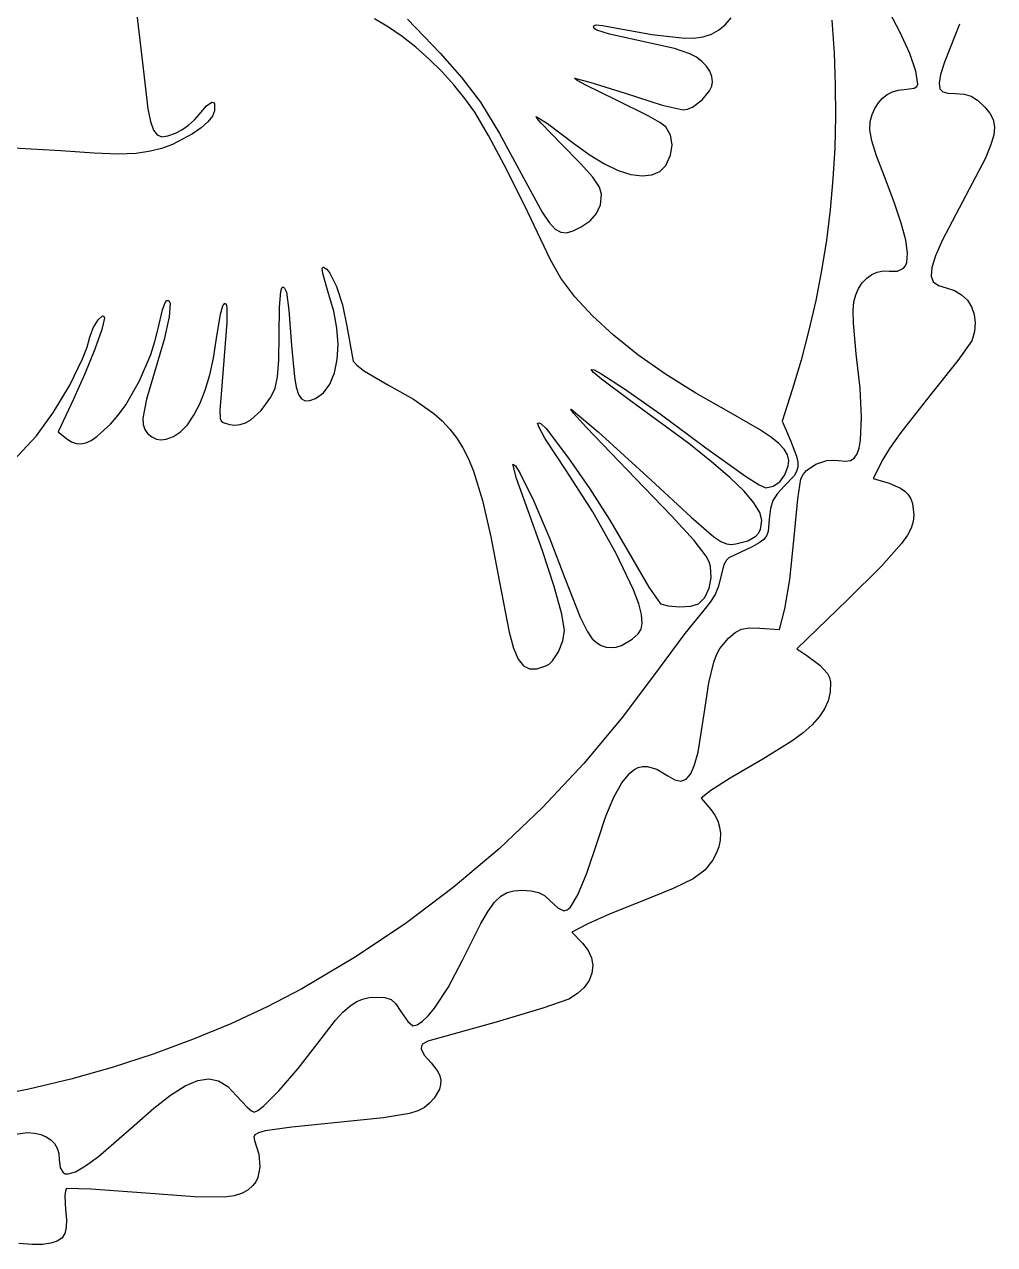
# Model space of a CAD drawing. Extents: x -77 to 287, y -42 to 339.
# Drawn here: x 136.1 to 287, y -18.7 to 171.2 of the extents above; entities that cross this region are included whole.
import ezdxf

# ---------------------------------------------------------------- set-up
doc = ezdxf.new("R2010")
doc.units = 0

msp = doc.modelspace()

# ---------------------------------------------------------------- linework, layer by layer
at = {"layer": 'Layer 1'}
for p, q in [((153.404505, 174.41171), (154.577401, 164.305851)), ((272.278939, 169.999608), (270.206916, 173.927057)), ((192.72085, 170.752478), (190.566201, 172.032395)), ((195.695734, 171.961292), (200.749826, 166.662468)), ((224.590985, 170.767179), (224.701672, 170.99223)), ((224.701672, 170.99223), (225.005954, 171.113595)), ((225.005954, 171.113595), (226.028637, 171.016378)), ((226.028637, 171.016378), (233.679591, 169.60893)), ((244.068831, 170.241256), (245.065278, 171.088106)), ((245.065278, 171.088106), (246.003092, 172.178366)), ((261.688469, 171.81625), (262.032224, 166.746261)), ((281.517443, 171.208614), (279.20652, 165.264584)), ((194.875097, 169.264327), (192.72085, 170.752478)), ((196.999643, 167.595274), (194.875097, 169.264327)), ((224.720259, 170.539639), (224.590985, 170.767179)), ((225.146833, 170.28767), (224.720259, 170.539639)), ((227.124388, 169.648226), (225.146833, 170.28767)), ((237.204696, 167.391776), (227.124388, 169.648226)), ((233.679591, 169.60893), (238.361256, 169.051233)), ((238.361256, 169.051233), (240.159961, 169.042806)), ((240.159961, 169.042806), (241.672944, 169.230443)), ((241.672944, 169.230443), (242.956976, 169.625981)), ((242.956976, 169.625981), (244.068831, 170.241256)), ((273.800566, 166.623518), (272.278939, 169.999608)), ((199.065188, 165.772653), (196.999643, 167.595274)), ((239.617106, 166.601359), (237.204696, 167.391776)), ((201.042434, 163.823796), (199.065188, 165.772653)), ((200.749826, 166.662468), (204.160004, 162.874063)), ((240.626598, 166.04759), (239.617106, 166.601359)), ((241.485407, 165.405238), (240.626598, 166.04759)), ((242.178879, 164.687147), (241.485407, 165.405238)), ((262.032224, 166.746261), (262.220701, 161.747084)), ((274.739892, 163.878149), (273.800566, 166.623518)), ((279.20652, 165.264584), (278.604007, 163.357018)), ((154.577401, 164.305851), (155.315567, 158.019686)), ((202.902082, 161.776036), (201.042434, 163.823796)), ((242.692361, 163.90616), (242.178879, 164.687147)), ((243.011196, 163.07512), (242.692361, 163.90616)), ((275.065007, 161.842863), (274.739892, 163.878149)), ((278.604007, 163.357018), (278.362171, 162.023803)), ((204.614833, 159.656706), (202.902082, 161.776036)), ((204.160004, 162.874063), (207.016073, 159.044179)), ((222.062769, 162.429614), (221.634812, 162.773683)), ((221.634812, 162.773683), (224.058195, 162.197005)), ((223.421708, 161.686506), (222.062769, 162.429614)), ((228.085831, 159.440633), (223.421708, 161.686506)), ((224.058195, 162.197005), (229.516652, 160.44255)), ((242.653382, 160.823079), (242.996297, 161.541249)), ((242.996297, 161.541249), (243.120731, 162.206871)), ((243.120731, 162.206871), (243.011196, 163.07512)), ((262.220701, 161.747084), (262.253646, 156.81262)), ((274.483572, 161.263678), (274.913865, 161.515751)), ((274.913865, 161.515751), (275.065007, 161.842863)), ((278.362171, 162.023803), (278.475049, 161.163476)), ((206.151387, 157.493139), (204.614833, 159.656706)), ((229.516652, 160.44255), (235.316375, 158.611126)), ((241.494425, 159.403296), (242.653382, 160.823079)), ((268.914218, 158.944238), (269.56355, 159.66612)), ((269.56355, 159.66612), (270.304771, 160.249838)), ((270.304771, 160.249838), (271.124264, 160.682609)), ((271.124264, 160.682609), (272.008412, 160.951646)), ((272.008412, 160.951646), (272.943599, 161.044166)), ((272.943599, 161.044166), (274.483572, 161.263678)), ((278.475049, 161.163476), (278.936674, 160.674575)), ((278.936674, 160.674575), (279.741082, 160.455641)), ((279.741082, 160.455641), (280.882307, 160.405209)), ((280.882307, 160.405209), (282.268437, 160.318671)), ((282.268437, 160.318671), (283.363503, 160.00355)), ((283.363503, 160.00355), (284.351618, 159.376584)), ((155.315567, 158.019686), (155.704039, 156.037714)), ((163.308733, 157.151681), (164.447864, 158.500729)), ((164.447864, 158.500729), (165.252998, 159.046453)), ((165.252998, 159.046453), (165.517065, 159.015078)), ((165.691659, 157.689644), (165.361735, 156.872106)), ((165.517065, 159.015078), (165.681731, 158.779282)), ((165.681731, 158.779282), (165.691659, 157.689644)), ((207.016073, 159.044179), (209.979994, 154.184471)), ((233.134195, 156.932219), (228.085831, 159.440633)), ((235.316375, 158.611126), (238.560243, 157.849382)), ((238.560243, 157.849382), (239.256873, 157.968277)), ((239.256873, 157.968277), (240.008499, 158.295928)), ((240.008499, 158.295928), (241.494425, 159.403296)), ((267.945685, 157.13712), (268.370391, 158.096976)), ((268.370391, 158.096976), (268.914218, 158.944238)), ((284.351618, 159.376584), (285.416893, 158.354515)), ((285.416893, 158.354515), (286.247162, 157.347974)), ((155.704039, 156.037714), (156.163554, 154.712849)), ((161.612019, 155.478491), (162.562928, 156.309935)), ((162.562928, 156.309935), (163.308733, 157.151681)), ((164.634659, 155.978725), (163.578378, 155.052284)), ((165.361735, 156.872106), (164.634659, 155.978725)), ((208.285665, 153.888435), (206.151387, 157.493139)), ((215.778242, 156.586948), (215.720637, 156.854537)), ((215.720637, 156.854537), (217.467157, 155.765644)), ((216.452485, 155.778051), (215.778242, 156.586948)), ((219.639069, 152.536476), (216.452485, 155.778051)), ((217.467157, 155.765644), (221.715677, 152.511084)), ((234.909051, 155.90492), (233.134195, 156.932219)), ((235.844898, 155.213813), (234.909051, 155.90492)), ((262.253646, 156.81262), (262.130807, 151.936772)), ((267.591291, 154.785), (267.653716, 156.077453)), ((267.653716, 156.077453), (267.945685, 157.13712)), ((286.247162, 157.347974), (286.779808, 156.341112)), ((286.779808, 156.341112), (286.993383, 155.231699)), ((156.163554, 154.712849), (156.737699, 153.957368)), ((156.737699, 153.957368), (157.470061, 153.683545)), ((157.470061, 153.683545), (158.404227, 153.803658)), ((158.404227, 153.803658), (159.583786, 154.229981)), ((162.260838, 154.135567), (159.113769, 152.502438)), ((159.583786, 154.229981), (160.57823, 154.753217)), ((160.57823, 154.753217), (161.612019, 155.478491)), ((163.578378, 155.052284), (162.260838, 154.135567)), ((211.120585, 148.543192), (208.285665, 153.888435)), ((209.979994, 154.184471), (213.713723, 147.306596)), ((236.59702, 153.943659), (235.844898, 155.213813)), ((236.846455, 152.437227), (236.59702, 153.943659)), ((267.901604, 153.065903), (267.591291, 154.785)), ((286.866439, 153.917504), (286.377528, 152.296295)), ((286.993383, 155.231699), (286.866439, 153.917504)), ((141.756488, 151.470511), (134.395049, 151.929572)), ((157.420133, 151.871593), (155.737024, 151.421605)), ((159.113769, 152.502438), (157.420133, 151.871593)), ((222.614035, 149.534495), (219.639069, 152.536476)), ((221.715677, 152.511084), (224.071423, 150.801568)), ((236.593355, 150.823937), (236.846455, 152.437227)), ((262.130807, 151.936772), (261.851932, 147.113442)), ((268.640269, 150.703782), (267.901604, 153.065903)), ((286.377528, 152.296295), (285.505202, 150.265843)), ((146.947055, 151.109339), (141.756488, 151.470511)), ((150.700122, 150.981871), (146.947055, 151.109339)), ((153.476506, 151.086496), (150.700122, 150.981871)), ((155.737024, 151.421605), (153.476506, 151.086496)), ((224.071423, 150.801568), (226.330183, 149.44677)), ((235.837871, 149.233211), (236.593355, 150.823937)), ((269.862901, 147.482257), (268.640269, 150.703782)), ((285.505202, 150.265843), (282.52451, 144.568281)), ((214.41319, 141.931501), (211.120585, 148.543192)), ((224.533144, 147.374046), (222.614035, 149.534495)), ((226.330183, 149.44677), (228.456098, 148.455016)), ((228.456098, 148.455016), (230.413308, 147.834627)), ((233.678166, 147.741244), (234.914093, 148.284897)), ((234.914093, 148.284897), (235.837871, 149.233211)), ((213.713723, 147.306596), (216.644003, 141.969398)), ((225.562673, 145.847196), (224.533144, 147.374046)), ((230.413308, 147.834627), (232.16595, 147.593929)), ((232.16595, 147.593929), (233.678166, 147.741244)), ((261.851932, 147.113442), (261.416766, 142.336532)), ((271.379902, 143.514393), (269.862901, 147.482257)), ((225.868899, 144.746013), (225.562673, 145.847196)), ((225.676925, 143.112781), (225.868899, 144.746013)), ((282.52451, 144.568281), (278.846237, 137.562529)), ((225.091803, 141.733071), (225.676925, 143.112781)), ((272.485565, 140.236497), (271.379902, 143.514393)), ((217.920525, 134.527458), (214.41319, 141.931501)), ((216.644003, 141.969398), (217.71388, 140.347123)), ((222.686905, 139.645727), (224.09973, 140.58476)), ((224.09973, 140.58476), (225.091803, 141.733071)), ((261.416766, 142.336532), (260.825059, 137.599945)), ((217.71388, 140.347123), (218.639457, 139.320621)), ((218.639457, 139.320621), (219.510141, 138.813562)), ((219.510141, 138.813562), (220.415339, 138.749614)), ((220.415339, 138.749614), (221.444459, 139.052446)), ((221.444459, 139.052446), (222.686905, 139.645727)), ((222.686905, 139.645727), (222.686905, 139.645727)), ((273.181902, 137.608133), (272.485565, 140.236497)), ((260.825059, 137.599945), (260.076558, 132.897581)), ((273.470927, 135.588864), (273.181902, 137.608133)), ((278.846237, 137.562529), (277.783958, 135.145538)), ((273.354653, 134.138255), (273.470927, 135.588864)), ((277.783958, 135.145538), (277.212795, 133.327534)), ((182.425322, 133.195508), (182.49181, 133.375548)), ((182.496551, 132.400699), (182.425322, 133.195508)), ((182.49181, 133.375548), (182.628376, 133.400161)), ((182.628376, 133.400161), (183.115434, 133.077049)), ((183.115434, 133.077049), (183.623869, 132.43907)), ((219.511098, 131.6987), (217.920525, 134.527458)), ((260.076558, 132.897581), (259.171009, 128.223344)), ((271.914261, 132.781269), (272.835094, 133.215868)), ((272.835094, 133.215868), (273.145158, 133.613561)), ((273.145158, 133.613561), (273.354653, 134.138255)), ((277.212795, 133.327534), (277.112656, 132.014816)), ((183.413598, 129.293043), (182.496551, 132.400699)), ((183.623869, 132.43907), (184.642894, 130.375727)), ((221.694445, 128.785314), (219.511098, 131.6987)), ((266.42193, 130.95529), (267.113638, 131.682129)), ((267.113638, 131.682129), (267.89653, 132.246775)), ((267.89653, 132.246775), (268.750792, 132.631875)), ((268.750792, 132.631875), (269.65661, 132.820075)), ((269.65661, 132.820075), (270.59417, 132.794021)), ((270.59417, 132.794021), (271.914261, 132.781269)), ((277.112656, 132.014816), (277.46345, 131.113683)), ((277.46345, 131.113683), (278.245086, 130.530433)), ((175.774223, 127.146556), (175.976481, 129.610008)), ((175.976481, 129.610008), (176.135272, 130.192481)), ((176.135272, 130.192481), (176.335493, 130.359225)), ((176.335493, 130.359225), (176.579386, 130.123068)), ((176.579386, 130.123068), (176.869192, 129.496838)), ((176.869192, 129.496838), (177.241249, 126.696798)), ((184.218827, 126.561568), (183.413598, 129.293043)), ((184.642894, 130.375727), (185.561485, 127.524557)), ((265.092056, 127.975155), (265.391325, 129.08445)), ((265.391325, 129.08445), (265.841221, 130.083613)), ((265.841221, 130.083613), (266.42193, 130.95529)), ((278.245086, 130.530433), (279.437471, 130.171363)), ((279.437471, 130.171363), (280.752111, 129.760206)), ((280.752111, 129.760206), (281.863419, 129.111676)), ((281.863419, 129.111676), (282.756535, 128.256382)), ((157.605129, 126.78006), (157.94922, 127.744279)), ((157.94922, 127.744279), (158.225671, 128.19116)), ((158.225671, 128.19116), (158.584895, 128.221884)), ((158.584895, 128.221884), (158.766995, 127.784427)), ((158.766995, 127.784427), (158.625623, 125.664112)), ((166.626223, 126.10666), (166.980935, 127.358606)), ((166.980935, 127.358606), (167.282464, 127.818412)), ((167.282464, 127.818412), (167.474614, 127.651171)), ((167.474614, 127.651171), (167.594535, 127.118389)), ((185.561485, 127.524557), (186.255677, 124.199987)), ((224.442117, 125.811554), (221.694445, 128.785314)), ((259.171009, 128.223344), (258.108161, 123.571135)), ((264.995887, 126.661404), (265.092056, 127.975155)), ((282.756535, 128.256382), (283.4166, 127.224929)), ((283.4166, 127.224929), (283.828755, 126.047924)), ((147.572405, 125.195754), (148.257499, 125.826084)), ((148.555123, 125.440853), (148.139093, 123.700915)), ((148.257499, 125.826084), (148.474224, 125.785639)), ((148.474224, 125.785639), (148.555123, 125.440853)), ((156.889416, 123.867143), (157.605129, 126.78006)), ((158.625623, 125.664112), (157.853165, 122.14851)), ((165.934212, 121.991178), (166.626223, 126.10666)), ((167.594535, 127.118389), (167.609874, 124.769831)), ((175.710788, 122.866236), (175.774223, 127.146556)), ((177.241249, 126.696798), (177.662967, 121.196883)), ((184.704816, 123.894978), (184.218827, 126.561568)), ((227.725667, 122.801674), (224.442117, 125.811554)), ((265.038408, 124.706762), (264.995887, 126.661404)), ((283.828755, 126.047924), (283.978142, 124.755972)), ((146.286457, 122.502866), (146.811503, 123.953477)), ((146.811503, 123.953477), (147.572405, 125.195754)), ((148.139093, 123.700915), (147.045147, 120.616482)), ((156.407308, 121.855872), (156.889416, 123.867143)), ((167.609874, 124.769831), (166.68785, 113.636178)), ((184.879823, 121.359535), (184.704816, 123.894978)), ((186.255677, 124.199987), (187.259762, 118.771731)), ((258.108161, 123.571135), (256.887761, 118.934857)), ((265.487602, 119.930645), (265.038408, 124.706762)), ((283.978142, 124.755972), (283.849901, 123.379681)), ((145.847423, 120.959965), (146.286457, 122.502866)), ((155.751665, 119.792681), (156.407308, 121.855872)), ((157.853165, 122.14851), (156.501231, 117.555917)), ((165.503401, 119.213126), (165.934212, 121.991178)), ((175.663313, 118.930175), (175.710788, 122.866236)), ((231.516647, 119.779931), (227.725667, 122.801674)), ((283.429174, 121.949657), (281.294675, 118.848775)), ((283.849901, 123.379681), (283.429174, 121.949657)), ((145.149312, 119.147777), (145.847423, 120.959965)), ((147.045147, 120.616482), (145.504499, 116.793735)), ((154.014239, 115.700692), (155.751665, 119.792681)), ((177.662967, 121.196883), (178.084905, 116.310906)), ((184.752104, 119.021499), (184.879823, 121.359535)), ((235.786609, 116.770577), (231.516647, 119.779931)), ((266.078812, 114.582747), (265.487602, 119.930645)), ((143.150655, 115.038343), (145.149312, 119.147777)), ((164.92608, 116.624297), (165.503401, 119.213126)), ((175.477695, 116.332396), (175.663313, 118.930175)), ((184.329919, 116.947132), (184.752104, 119.021499)), ((187.259762, 118.771731), (187.792025, 118.148136)), ((187.792025, 118.148136), (189.004156, 117.233616)), ((256.887761, 118.934857), (255.509556, 114.308412)), ((281.294675, 118.848775), (276.984025, 113.470714)), ((145.504499, 116.793735), (143.748362, 112.838855)), ((156.501231, 117.555917), (155.091781, 112.869097)), ((164.21825, 114.260567), (164.92608, 116.624297)), ((175.089145, 114.582277), (175.477695, 116.332396)), ((178.084905, 116.310906), (178.365093, 114.70259)), ((183.621524, 115.202697), (184.329919, 116.947132)), ((189.004156, 117.233616), (192.747722, 115.023724)), ((224.635867, 117.012885), (224.271236, 117.488348)), ((224.271236, 117.488348), (224.731838, 117.407363)), ((225.870563, 115.960207), (224.635867, 117.012885)), ((224.731838, 117.407363), (225.771591, 116.863697)), ((225.771591, 116.863697), (229.44123, 114.489019)), ((230.175243, 112.745677), (225.870563, 115.960207)), ((240.507104, 113.797868), (235.786609, 116.770577)), ((140.640068, 110.820175), (143.150655, 115.038343)), ((151.866075, 111.971479), (154.014239, 115.700692)), ((163.395911, 112.157814), (164.21825, 114.260567)), ((174.432874, 113.189197), (175.089145, 114.582277)), ((178.365093, 114.70259), (178.722124, 113.582754)), ((182.635179, 113.854454), (183.621524, 115.202697)), ((192.747722, 115.023724), (196.6228, 112.852453)), ((229.44123, 114.489019), (234.985507, 110.565715)), ((255.509556, 114.308412), (253.970257, 109.424336)), ((266.296913, 110.003842), (266.078812, 114.582747)), ((143.748362, 112.838855), (141.373493, 107.763125)), ((155.091781, 112.869097), (154.542145, 109.899191)), ((162.475064, 110.351913), (163.395911, 112.157814)), ((166.68785, 113.636178), (166.473538, 111.161825)), ((172.935064, 111.102535), (174.432874, 113.189197)), ((178.722124, 113.582754), (179.179021, 112.90042)), ((179.179021, 112.90042), (179.758807, 112.604612)), ((179.758807, 112.604612), (180.484505, 112.644353)), ((180.484505, 112.644353), (181.379139, 112.968666)), ((181.379139, 112.968666), (182.635179, 113.854454)), ((196.6228, 112.852453), (199.755827, 110.651794)), ((239.418783, 105.953956), (230.175243, 112.745677)), ((245.649685, 110.886058), (240.507104, 113.797868)), ((276.984025, 113.470714), (272.402576, 107.653784)), ((137.967136, 107.138883), (140.640068, 110.820175)), ((149.496108, 108.985345), (150.697009, 110.361758)), ((150.697009, 110.361758), (151.866075, 111.971479)), ((161.471709, 108.878742), (162.475064, 110.351913)), ((166.473538, 111.161825), (166.540644, 109.842817)), ((171.311754, 109.659964), (172.935064, 111.102535)), ((199.755827, 110.651794), (201.083146, 109.470905)), ((221.117807, 111.211962), (221.080901, 111.316567)), ((221.080901, 111.316567), (221.161127, 111.304387)), ((221.522671, 110.674413), (221.117807, 111.211962)), ((221.161127, 111.304387), (225.357815, 107.779122)), ((223.514145, 108.440094), (221.522671, 110.674413)), ((234.985507, 110.565715), (242.109775, 105.295185)), ((250.446434, 108.146055), (245.649685, 110.886058)), ((147.386402, 107.061498), (149.496108, 108.985345)), ((154.542145, 109.899191), (154.580445, 108.893885)), ((154.580445, 108.893885), (154.822525, 108.120773)), ((160.401847, 107.774179), (161.471709, 108.878742)), ((166.540644, 109.842817), (166.71806, 109.479824)), ((166.71806, 109.479824), (167.01183, 109.241573)), ((167.01183, 109.241573), (168.009762, 108.92051)), ((168.009762, 108.92051), (168.817094, 108.820489)), ((168.817094, 108.820489), (169.643226, 108.914838)), ((169.643226, 108.914838), (170.478125, 109.196886)), ((170.478125, 109.196886), (171.311754, 109.659964)), ((201.083146, 109.470905), (202.271843, 108.199222)), ((215.916583, 109.133686), (216.14051, 109.184532)), ((216.150523, 108.433291), (215.916583, 109.133686)), ((216.14051, 109.184532), (216.468441, 109.041201)), ((217.06926, 106.808047), (216.150523, 108.433291)), ((216.468441, 109.041201), (217.259995, 108.283585)), ((217.259995, 108.283585), (220.707029, 103.688618)), ((231.084447, 100.567621), (223.514145, 108.440094)), ((253.970257, 109.424336), (255.254543, 106.428222)), ((266.139602, 106.499944), (266.296913, 110.003842)), ((134.374918, 103.240898), (137.967136, 107.138883)), ((141.373493, 107.763125), (142.725628, 106.668233)), ((142.725628, 106.668233), (143.421428, 106.205297)), ((145.639589, 106.063066), (146.475587, 106.449327)), ((146.475587, 106.449327), (147.386402, 107.061498)), ((154.822525, 108.120773), (155.264661, 107.514176)), ((155.264661, 107.514176), (155.903128, 107.008415)), ((155.903128, 107.008415), (156.632068, 106.626237)), ((156.632068, 106.626237), (157.337855, 106.507843)), ((157.337855, 106.507843), (158.170866, 106.656156)), ((158.170866, 106.656156), (159.281478, 107.074099)), ((159.281478, 107.074099), (160.401847, 107.774179)), ((202.271843, 108.199222), (203.337548, 106.808931)), ((203.337548, 106.808931), (204.295891, 105.272214)), ((220.375844, 101.751871), (217.06926, 106.808047)), ((225.357815, 107.779122), (233.534681, 100.289457)), ((252.131031, 107.018394), (250.446434, 108.146055)), ((253.388818, 106.00757), (252.131031, 107.018394)), ((255.254543, 106.428222), (256.198685, 103.969562)), ((265.919449, 105.246753), (266.139602, 106.499944)), ((272.402576, 107.653784), (270.664445, 105.204538)), ((143.421428, 106.205297), (144.128416, 105.946494)), ((144.128416, 105.946494), (144.862501, 105.897269)), ((144.862501, 105.897269), (145.639589, 106.063066)), ((204.295891, 105.272214), (205.162503, 103.561258)), ((242.971028, 103.129042), (239.418783, 105.953956)), ((242.109775, 105.295185), (248.264662, 100.895368)), ((254.256577, 105.080041), (253.388818, 106.00757)), ((254.771088, 104.202264), (254.256577, 105.080041)), ((265.60458, 104.377068), (265.919449, 105.246753)), ((270.664445, 105.204538), (269.617018, 103.497754)), ((205.162503, 103.561258), (205.953013, 101.648247)), ((212.657348, 100.49847), (212.085532, 102.746809)), ((212.085532, 102.746809), (212.483537, 102.467434)), ((220.707029, 103.688618), (224.02057, 98.905791)), ((245.835297, 100.662026), (242.971028, 103.129042)), ((254.969133, 103.340698), (254.771088, 104.202264)), ((254.887493, 102.461801), (254.969133, 103.340698)), ((256.198685, 103.969562), (256.397372, 103.066817)), ((256.397372, 103.066817), (256.403261, 102.300481)), ((257.756916, 101.764549), (259.177366, 102.749365)), ((259.177366, 102.749365), (260.897955, 103.307874)), ((260.897955, 103.307874), (261.800045, 103.392498)), ((261.800045, 103.392498), (262.692261, 103.328827)), ((262.692261, 103.328827), (263.801855, 103.211524)), ((263.801855, 103.211524), (264.574651, 103.317451)), ((264.574651, 103.317451), (265.134333, 103.691127)), ((265.134333, 103.691127), (265.60458, 104.377068)), ((269.617018, 103.497754), (268.110346, 100.524483)), ((205.953013, 101.648247), (207.36825, 97.104796)), ((212.483537, 102.467434), (213.203186, 101.311539)), ((213.203186, 101.311539), (215.313495, 97.015836)), ((224.502336, 95.328252), (220.375844, 101.751871)), ((248.030369, 98.535858), (245.835297, 100.662026)), ((248.264662, 100.895368), (250.37313, 99.556928)), ((253.572438, 100.013614), (254.371516, 101.087397)), ((255.805021, 100.933092), (254.340713, 99.379505)), ((254.371516, 101.087397), (254.887493, 102.461801)), ((256.208446, 101.609569), (255.805021, 100.933092)), ((256.403261, 102.300481), (256.208446, 101.609569)), ((256.863026, 100.464678), (257.23, 101.147042)), ((257.23, 101.147042), (257.756916, 101.764549)), ((214.431674, 95.49243), (212.657348, 100.49847)), ((224.02057, 98.905791), (227.134567, 94.034315)), ((236.769562, 94.728629), (231.084447, 100.567621)), ((233.534681, 100.289457), (239.786342, 94.484233)), ((250.37313, 99.556928), (251.427945, 99.065355)), ((251.427945, 99.065355), (252.566, 99.314813)), ((252.566, 99.314813), (253.572438, 100.013614)), ((254.340713, 99.379505), (253.218558, 98.206004)), ((256.385666, 97.355868), (256.863026, 100.464678)), ((268.110346, 100.524483), (270.620603, 99.772395)), ((270.620603, 99.772395), (272.375001, 99.035857)), ((272.375001, 99.035857), (273.033451, 98.564084)), ((207.36825, 97.104796), (208.666644, 91.419338)), ((215.313495, 97.015836), (217.82862, 91.150995)), ((249.575026, 96.733487), (248.030369, 98.535858)), ((252.519131, 97.110461), (252.131473, 95.852665)), ((253.218558, 98.206004), (252.519131, 97.110461)), ((255.830663, 91.397874), (256.385666, 97.355868)), ((273.033451, 98.564084), (273.555641, 98.010782)), ((273.555641, 98.010782), (273.948751, 97.366557)), ((273.948751, 97.366557), (274.219961, 96.622015)), ((216.685417, 89.250696), (214.431674, 95.49243)), ((228.148351, 88.839118), (224.502336, 95.328252)), ((250.488048, 95.237863), (249.575026, 96.733487)), ((250.788215, 94.031936), (250.488048, 95.237863)), ((252.131473, 95.852665), (251.944624, 94.19241)), ((274.219961, 96.622015), (274.425404, 94.794404)), ((227.134567, 94.034315), (229.982968, 89.173404)), ((240.28098, 90.885679), (236.769562, 94.728629)), ((239.786342, 94.484233), (243.333698, 91.448308)), ((250.573516, 92.582797), (250.788215, 94.031936)), ((251.944624, 94.19241), (251.760782, 92.265538)), ((274.336979, 93.813744), (274.033476, 92.807242)), ((274.425404, 94.794404), (274.336979, 93.813744)), ((208.666644, 91.419338), (209.973237, 84.36935)), ((217.82862, 91.150995), (220.16072, 85.008306)), ((243.333698, 91.448308), (244.44093, 90.707311)), ((248.635654, 90.802706), (249.88047, 91.528868)), ((249.88047, 91.528868), (250.291375, 92.010647)), ((250.291375, 92.010647), (250.573516, 92.582797)), ((251.527093, 91.604091), (251.090078, 91.039794)), ((251.760782, 92.265538), (251.527093, 91.604091)), ((255.154762, 84.818616), (255.830663, 91.397874)), ((273.450573, 91.692994), (272.523946, 90.389096)), ((274.033476, 92.807242), (273.450573, 91.692994)), ((218.4885, 83.726883), (216.685417, 89.250696)), ((242.123995, 88.445874), (240.28098, 90.885679)), ((244.44093, 90.707311), (245.289287, 90.344811)), ((245.289287, 90.344811), (246.017837, 90.2562)), ((249.27963, 89.890123), (245.676558, 88.191468)), ((246.017837, 90.2562), (246.765648, 90.336868)), ((246.765648, 90.336868), (248.635654, 90.802706)), ((250.368127, 90.494516), (249.27963, 89.890123)), ((251.090078, 91.039794), (250.368127, 90.494516)), ((272.523946, 90.389096), (269.382222, 86.884732)), ((230.831802, 83.207642), (228.148351, 88.839118)), ((229.982968, 89.173404), (233.225202, 83.625251)), ((242.577756, 87.566869), (242.123995, 88.445874)), ((242.8039, 86.816312), (242.577756, 87.566869)), ((245.275659, 87.80922), (244.892604, 87.096118)), ((245.676558, 88.191468), (245.275659, 87.80922)), ((242.904047, 85.082672), (242.8039, 86.816312)), ((244.892604, 87.096118), (244.353656, 85.085065)), ((269.382222, 86.884732), (264.093717, 81.638915)), ((209.973237, 84.36935), (211.477647, 76.633463)), ((219.684822, 79.43199), (218.4885, 83.726883)), ((220.16072, 85.008306), (222.551777, 78.945205)), ((233.225202, 83.625251), (235.015828, 81.036489)), ((242.593535, 83.431328), (242.904047, 85.082672)), ((244.058625, 83.749142), (243.539609, 82.48955)), ((244.353656, 85.085065), (244.058625, 83.749142)), ((254.386735, 80.216131), (255.154762, 84.818616)), ((231.661913, 81.002017), (230.831802, 83.207642)), ((240.94847, 81.02461), (241.924348, 82.02455)), ((241.924348, 82.02455), (242.593535, 83.431328)), ((243.539609, 82.48955), (242.77617, 81.266727)), ((264.093717, 81.638915), (256.219348, 74.003745)), ((232.0706, 79.356996), (231.661913, 81.002017)), ((235.015828, 81.036489), (236.222994, 80.6881)), ((236.222994, 80.6881), (238.00161, 80.569215)), ((238.00161, 80.569215), (239.770495, 80.680997)), ((241.74787, 80.041108), (238.79233, 76.410597)), ((239.770495, 80.680997), (240.94847, 81.02461)), ((242.77617, 81.266727), (241.74787, 80.041108)), ((253.553107, 77.021347), (254.386735, 80.216131)), ((220.118285, 76.877019), (219.684822, 79.43199)), ((222.551777, 78.945205), (223.605955, 76.772128)), ((232.031518, 77.094801), (232.180229, 78.033847)), ((232.180229, 78.033847), (232.0706, 79.356996)), ((211.477647, 76.633463), (212.172576, 74.126166)), ((219.848358, 75.245385), (220.118285, 76.877019)), ((223.605955, 76.772128), (224.381252, 75.583693)), ((230.645383, 75.525767), (231.546043, 76.329046)), ((231.546043, 76.329046), (232.031518, 77.094801)), ((238.79233, 76.410597), (234.833846, 71.025177)), ((245.584026, 75.654785), (246.648421, 76.562258)), ((246.648421, 76.562258), (247.64651, 77.070176)), ((247.64651, 77.070176), (248.840081, 77.262138)), ((248.840081, 77.262138), (250.490928, 77.221742)), ((250.490928, 77.221742), (253.553107, 77.021347)), ((212.172576, 74.126166), (212.900651, 72.397702)), ((219.156486, 73.555544), (219.848358, 75.245385)), ((224.381252, 75.583693), (225.074915, 74.988579)), ((225.074915, 74.988579), (225.802625, 74.56135)), ((225.802625, 74.56135), (226.560123, 74.302045)), ((226.560123, 74.302045), (227.34315, 74.210705)), ((227.34315, 74.210705), (228.147448, 74.287367)), ((228.147448, 74.287367), (228.968759, 74.532072)), ((228.968759, 74.532072), (230.645383, 75.525767)), ((243.74586, 73.093873), (244.257843, 74.05957)), ((244.257843, 74.05957), (245.584026, 75.654785)), ((212.900651, 72.397702), (213.71537, 71.351869)), ((217.714418, 71.648242), (218.219531, 72.144226)), ((218.219531, 72.144226), (219.156486, 73.555544)), ((243.306376, 71.927391), (243.74586, 73.093873)), ((256.219348, 74.003745), (257.802868, 72.956718)), ((257.802868, 72.956718), (259.819872, 71.481069)), ((213.71537, 71.351869), (214.670229, 70.892468)), ((214.670229, 70.892468), (215.818725, 70.9233)), ((215.818725, 70.9233), (217.214357, 71.348164)), ((217.214357, 71.348164), (217.714418, 71.648242)), ((217.214357, 71.348164), (217.214357, 71.348164)), ((234.833846, 71.025177), (229.142047, 63.395812)), ((242.560183, 68.725897), (243.306376, 71.927391)), ((259.819872, 71.481069), (261.001444, 70.187538)), ((241.849823, 63.922734), (242.560183, 68.725897)), ((261.001444, 70.187538), (261.32323, 69.539351)), ((261.32323, 69.539351), (261.489301, 68.853035)), ((261.489301, 68.853035), (261.425159, 67.254471)), ((261.425159, 67.254471), (261.098154, 65.943661)), ((260.537446, 64.683075), (259.719306, 63.44919)), ((261.098154, 65.943661), (260.537446, 64.683075)), ((229.142047, 63.395812), (223.09406, 56.167032)), ((240.873263, 57.961863), (241.849823, 63.922734)), ((259.719306, 63.44919), (258.620008, 62.218485)), ((257.215824, 60.967437), (255.483026, 59.672526)), ((258.620008, 62.218485), (257.215824, 60.967437)), ((255.483026, 59.672526), (250.936675, 56.857021)), ((240.332327, 55.967188), (240.873263, 57.961863)), ((223.09406, 56.167032), (216.68808, 49.337217)), ((230.23975, 54.699259), (230.879589, 55.198263)), ((230.879589, 55.198263), (231.539268, 55.531038)), ((231.539268, 55.531038), (232.223465, 55.701905)), ((232.223465, 55.701905), (232.936853, 55.715184)), ((232.936853, 55.715184), (234.469907, 55.286261)), ((234.469907, 55.286261), (236.175835, 54.278836)), ((239.725445, 54.577268), (240.332327, 55.967188)), ((250.936675, 56.857021), (245.865861, 53.884618)), ((227.785298, 50.954544), (229.000894, 53.185283)), ((229.000894, 53.185283), (230.23975, 54.699259)), ((236.175835, 54.278836), (237.277812, 53.642886)), ((237.277812, 53.642886), (238.221318, 53.454432)), ((238.221318, 53.454432), (239.029486, 53.752788)), ((239.029486, 53.752788), (239.725445, 54.577268)), ((245.865861, 53.884618), (242.874594, 51.954397)), ((242.874594, 51.954397), (241.364214, 50.766327)), ((226.555558, 47.972477), (227.785298, 50.954544)), ((241.364214, 50.766327), (242.881429, 49.002466)), ((216.68808, 49.337217), (209.922299, 42.904745)), ((225.274271, 44.204519), (226.555558, 47.972477)), ((242.881429, 49.002466), (243.497338, 48.155645)), ((243.497338, 48.155645), (243.94748, 47.246994)), ((243.94748, 47.246994), (244.231488, 46.287486)), ((244.231488, 46.287486), (244.348992, 45.28809)), ((223.567569, 39.114379), (225.274271, 44.204519)), ((244.299623, 44.259778), (244.083014, 43.21352)), ((244.348992, 45.28809), (244.299623, 44.259778)), ((209.922299, 42.904745), (202.794912, 36.867995)), ((243.698795, 42.160288), (243.146597, 41.111053)), ((244.083014, 43.21352), (243.698795, 42.160288)), ((243.146597, 41.111053), (241.94665, 39.563901)), ((222.18289, 35.725163), (223.567569, 39.114379)), ((240.094263, 38.214243), (236.990122, 36.717968)), ((241.94665, 39.563901), (240.094263, 38.214243)), ((202.794912, 36.867995), (195.304113, 31.225346)), ((210.183781, 35.534874), (211.163689, 36.098066)), ((211.163689, 36.098066), (212.236094, 36.374238)), ((212.236094, 36.374238), (213.472268, 36.447585)), ((213.472268, 36.447585), (214.936672, 36.373437)), ((214.936672, 36.373437), (216.057075, 36.116743)), ((216.057075, 36.116743), (216.973503, 35.626125)), ((236.990122, 36.717968), (232.03491, 34.730968)), ((208.21638, 33.210643), (209.225102, 34.600465)), ((209.225102, 34.600465), (210.183781, 35.534874)), ((216.973503, 35.626125), (217.825978, 34.850207)), ((217.825978, 34.850207), (219.07397, 33.722034)), ((221.02423, 33.837695), (222.18289, 35.725163)), ((232.03491, 34.730968), (227.180812, 32.767671)), ((207.086345, 31.281213), (208.21638, 33.210643)), ((219.07397, 33.722034), (219.995586, 33.252801)), ((219.995586, 33.252801), (220.499657, 33.394875)), ((220.499657, 33.394875), (221.02423, 33.837695)), ((227.180812, 32.767671), (223.720347, 31.216426)), ((195.304113, 31.225346), (187.448094, 25.975175)), ((204.177259, 25.466741), (207.086345, 31.281213)), ((223.720347, 31.216426), (221.252319, 29.958647)), ((221.252319, 29.958647), (222.921652, 28.216235)), ((222.921652, 28.216235), (223.784826, 27.100603)), ((223.784826, 27.100603), (224.310401, 25.933254)), ((187.448094, 25.975175), (179.22505, 21.115862)), ((201.986681, 21.310951), (204.177259, 25.466741)), ((224.310401, 25.933254), (224.505781, 24.74434)), ((224.505781, 24.74434), (224.378372, 23.564013)), ((224.378372, 23.564013), (223.935578, 22.422427)), ((179.22505, 21.115862), (173.878344, 18.321384)), ((199.885847, 18.123781), (201.986681, 21.310951)), ((223.184805, 21.349734), (222.133455, 20.376086)), ((223.935578, 22.422427), (223.184805, 21.349734)), ((186.693949, 18.442926), (187.685755, 19.108724)), ((187.685755, 19.108724), (188.674341, 19.537337)), ((188.674341, 19.537337), (189.707741, 19.766691)), ((189.707741, 19.766691), (190.833987, 19.834715)), ((190.833987, 19.834715), (192.183179, 19.759195)), ((192.183179, 19.759195), (193.122041, 19.446966)), ((193.122041, 19.446966), (193.869548, 18.769522)), ((220.788936, 19.531636), (216.723134, 18.093287)), ((222.133455, 20.376086), (220.788936, 19.531636)), ((173.878344, 18.321384), (168.210681, 15.685866)), ((184.508539, 16.248066), (185.650888, 17.502016)), ((185.650888, 17.502016), (186.693949, 18.442926)), ((193.869548, 18.769522), (194.644676, 17.598357)), ((194.644676, 17.598357), (195.731312, 16.01895)), ((198.911081, 16.948642), (199.885847, 18.123781)), ((216.723134, 18.093287), (209.486243, 15.947781)), ((168.210681, 15.685866), (162.271464, 13.226397)), ((181.733839, 12.649342), (184.508539, 16.248066)), ((195.731312, 16.01895), (196.490974, 15.362029)), ((196.490974, 15.362029), (197.196845, 15.545681)), ((197.196845, 15.545681), (198.009147, 16.081914)), ((198.009147, 16.081914), (198.911081, 16.948642)), ((209.486243, 15.947781), (198.872972, 12.977906)), ((162.271464, 13.226397), (156.1101, 10.960069)), ((178.70597, 8.731709), (181.733839, 12.649342)), ((197.845171, 12.180284), (197.82506, 11.78703)), ((197.82506, 11.78703), (198.267477, 10.817171)), ((198.026404, 12.510705), (197.845171, 12.180284)), ((198.872972, 12.977906), (198.026404, 12.510705)), ((156.1101, 10.960069), (149.775992, 8.903972)), ((198.267477, 10.817171), (199.352191, 9.611418)), ((199.352191, 9.611418), (200.428205, 8.281403)), ((149.775992, 8.903972), (143.318546, 7.075196)), ((175.734717, 5.301154), (178.70597, 8.731709)), ((200.428205, 8.281403), (200.726368, 7.602997)), ((200.726368, 7.602997), (200.864583, 6.91627)), ((143.318546, 7.075196), (136.787168, 5.490833)), ((158.8369, 4.606718), (161.101069, 6.040799)), ((161.101069, 6.040799), (163.061081, 6.870412)), ((163.061081, 6.870412), (164.777887, 7.113335)), ((164.777887, 7.113335), (166.312437, 6.787347)), ((166.312437, 6.787347), (167.725681, 5.910227)), ((167.725681, 5.910227), (169.078571, 4.499752)), ((200.842812, 6.221681), (200.661016, 5.519688)), ((200.864583, 6.91627), (200.842812, 6.221681)), ((136.787168, 5.490833), (130.231261, 4.167972)), ((156.207625, 2.55039), (158.8369, 4.606718)), ((169.078571, 4.499752), (170.739411, 2.694701)), ((173.291632, 2.868338), (175.734717, 5.301154)), ((199.817197, 4.095328), (199.107926, 3.312143)), ((200.661016, 5.519688), (199.817197, 4.095328)), ((153.152292, -0.145964), (156.207625, 2.55039)), ((170.739411, 2.694701), (171.408278, 2.145593)), ((171.408278, 2.145593), (171.848269, 1.94392)), ((171.848269, 1.94392), (172.415514, 2.185663)), ((172.415514, 2.185663), (173.291632, 2.868338)), ((197.308386, 2.162434), (195.991295, 1.737506)), ((198.309459, 2.677579), (197.308386, 2.162434)), ((199.107926, 3.312143), (198.309459, 2.677579)), ((185.294552, 0.355912), (177.692484, -0.38323)), ((191.955422, 1.04149), (185.294552, 0.355912)), ((195.991295, 1.737506), (191.955422, 1.04149)), ((134.694671, -1.472649), (136.560518, -1.250864)), ((136.560518, -1.250864), (137.675813, -1.322185)), ((137.675813, -1.322185), (138.661722, -1.5328)), ((138.661722, -1.5328), (139.512289, -1.877683)), ((139.512289, -1.877683), (140.221561, -2.351813)), ((147.635129, -4.94598), (153.152292, -0.145964)), ((171.946038, -1.586252), (171.787157, -1.974663)), ((172.497276, -1.25776), (171.946038, -1.586252)), ((173.559607, -0.964331), (172.497276, -1.25776)), ((177.692484, -0.38323), (173.559607, -0.964331)), ((140.221561, -2.351813), (140.783583, -2.950164)), ((140.783583, -2.950164), (141.1924, -3.667714)), ((141.1924, -3.667714), (141.442056, -4.499437)), ((171.787157, -1.974663), (171.901897, -2.447853)), ((171.901897, -2.447853), (172.543003, -4.58033)), ((141.442056, -4.499437), (141.526599, -5.440312)), ((141.526599, -5.440312), (141.666355, -6.711038)), ((145.619008, -6.435996), (147.635129, -4.94598)), ((172.543003, -4.58033), (172.711284, -6.546828)), ((141.666355, -6.711038), (142.109564, -7.462323)), ((142.109564, -7.462323), (142.456185, -7.638065)), ((142.892135, -7.677814), (144.04998, -7.341156)), ((144.04998, -7.341156), (145.619008, -6.435996)), ((172.711284, -6.546828), (172.411398, -8.21859)), ((142.456185, -7.638065), (142.892135, -7.677814)), ((171.648001, -9.466861), (170.827338, -10.178698)), ((172.087347, -8.903709), (171.648001, -9.466861)), ((172.411398, -8.21859), (172.087347, -8.903709)), ((142.490852, -10.325037), (142.403397, -11.071809)), ((142.403397, -11.071809), (142.517041, -13.278724)), ((142.667891, -9.961201), (142.490852, -10.325037)), ((146.505785, -10.032064), (142.667891, -9.961201)), ((154.983521, -10.665684), (146.505785, -10.032064)), ((162.540457, -11.241122), (154.983521, -10.665684)), ((167.182605, -11.280202), (162.540457, -11.241122)), ((168.71731, -11.076543), (167.182605, -11.280202)), ((169.891331, -10.712317), (168.71731, -11.076543)), ((170.827338, -10.178698), (169.891331, -10.712317)), ((142.517041, -13.278724), (142.649953, -14.773864)), ((142.649953, -14.773864), (142.609483, -15.981807)), ((142.37028, -16.92876), (141.906992, -17.640934)), ((142.609483, -15.981807), (142.37028, -16.92876)), ((137.305963, -18.666007), (135.220938, -18.490766)), ((138.919105, -18.630864), (137.305963, -18.666007)), ((140.206756, -18.465777), (138.919105, -18.630864)), ((141.194268, -18.144536), (140.206756, -18.465777)), ((141.906992, -17.640934), (141.194268, -18.144536))]:
    msp.add_line(p, q, dxfattribs=at)

doc.saveas('drawing.dxf')
